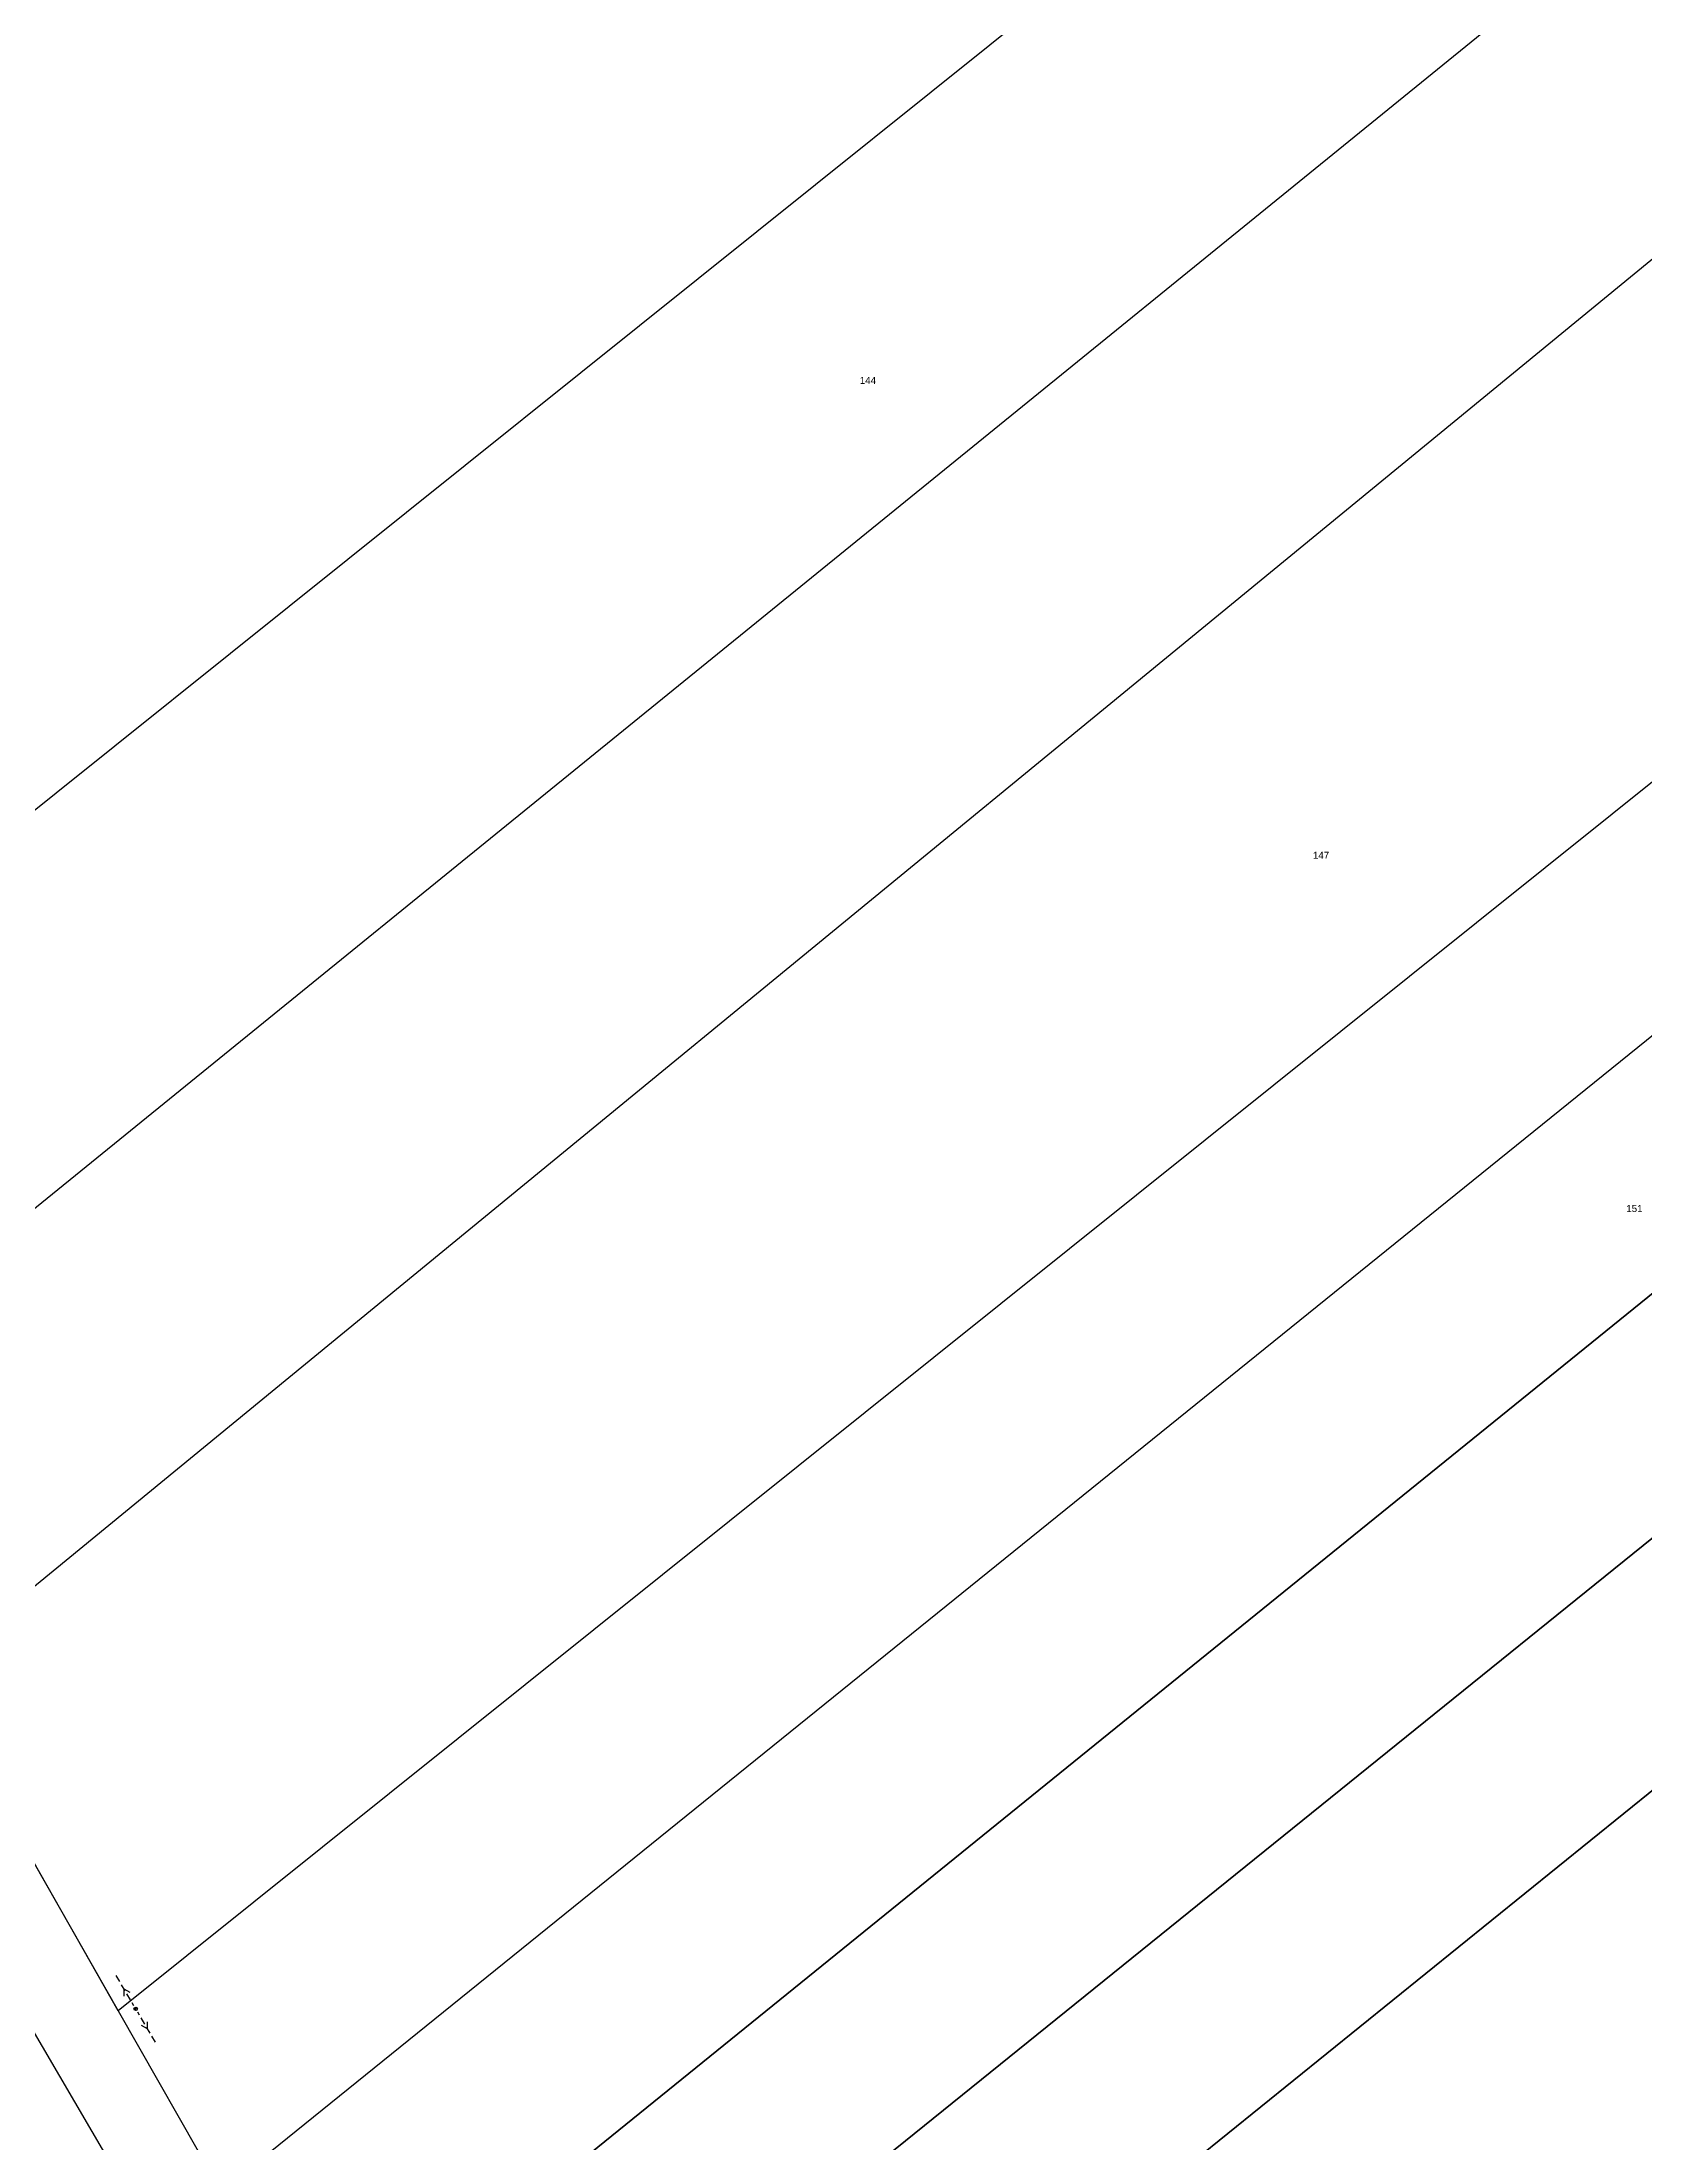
# Model space of a CAD drawing. Header units: metres. Extents: x 7542702 to 7555152, y 5804026 to 5815503.
# Drawn here: x 7543980.7 to 7544209.3, y 5808704.1 to 5809003.7 of the extents above; entities that cross this region are included whole.
import ezdxf

# ---------------------------------------------------------------- set-up
doc = ezdxf.new("R2010")
doc.units = ezdxf.units.M
doc.layers.add('Dzialki', color=165, linetype='Continuous')
doc.layers.add('Projekty', color=252, linetype='Continuous')
doc.styles.get("Standard").update_dxf_attribs({"font": 'arial.ttf'})

# ---------------------------------------------------------------- blocks, each defined once
blk = doc.blocks.new('1386')
at = {"layer": 'Projekty', "color": 1, "linetype": 'Continuous'}
for p, q in [((-1, 4.8), (0, 6.5)), ((0, 9), (0, 11)), ((0, 6), (0, 8)), ((1, 4.8), (0, 6.5)), ((0, 3), (0, 5)), ((0, 1), (0, 2))]:
    blk.add_line(p, q, dxfattribs=at)
blk = doc.blocks.new('1383')
at = {"layer": 'Projekty', "color": 1, "linetype": 'Continuous'}
for p, q in [((-0.35, 0.35), (0.35, -0.35)), ((0.35, 0.35), (-0.35, -0.35))]:
    blk.add_line(p, q, dxfattribs=at)
blk.add_circle((0, 0), 0.5, dxfattribs=at)

msp = doc.modelspace()

# ---------------------------------------------------------------- linework, layer by layer
at = {"layer": 'Dzialki'}
for p, q in [((7543920.49, 5808846.7), (7544240.44, 5809103.26)), ((7544211.91, 5809025.97), (7543943.06, 5808807.55)), ((7543964.19, 5808770.77), (7544234.92, 5808992.91)), ((7544020.83, 5808671.68), (7544408.88, 5808985.96)), ((7544408.88, 5808985.96), (7544020.83, 5808671.68)), ((7544432.67, 5808969.73), (7544034.6, 5808648.39)), ((7544034.6, 5808648.39), (7544432.67, 5808969.73)), ((7544006.2, 5808697.06), (7544289.16, 5808925.64)), ((7544049.07, 5808623.9), (7544415.78, 5808920.36)), ((7544415.78, 5808920.36), (7544049.07, 5808623.9)), ((7544214.41, 5808901.35), (7543991.53, 5808722.79)), ((7543964.19, 5808770.77), (7543991.53, 5808722.79)), ((7543991.53, 5808722.79), (7543964.19, 5808770.77)), ((7543964.19, 5808770.77), (7543991.53, 5808722.79)), ((7544015.04, 5808658.94), (7543976.14, 5808725.62)), ((7544015.04, 5808658.94), (7543976.14, 5808725.62)), ((7543991.53, 5808722.79), (7544006.2, 5808697.06)), ((7543991.53, 5808722.79), (7544006.2, 5808697.06))]:
    msp.add_line(p, q, dxfattribs=at)

# ---------------------------------------------------------------- block references
at = {"layer": 'Projekty', "xscale": 0.5, "yscale": 0.5, "zscale": 0.5}
for name, rotation in [('1386', 30.30359900000002), ('1386', 30.30359900000002), ('1383', 210.3035989999998), ('1383', 210.165008), ('1383', 210.3035989999998), ('1383', 210.165008), ('1386', 210.165008), ('1386', 210.165008)]:
    msp.add_blockref(name, (7543994.02, 5808723.07), dxfattribs=dict(at, rotation=rotation))

# ---------------------------------------------------------------- texts
at = {"layer": 'Dzialki'}
for s, p in [('144', (7544097.29, 5808954.91)), ('147', (7544161.91, 5808887.15)), ('151', (7544206.6, 5808836.75))]:
    msp.add_text(s, height=1, dxfattribs=at).set_placement(p)

doc.saveas('drawing.dxf')
